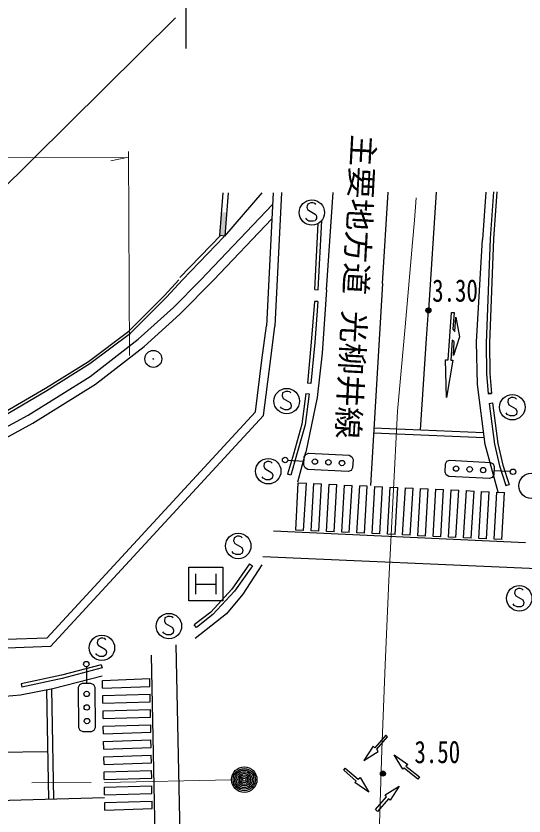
# Model space of a CAD drawing. Units: millimetres, scale not verified. Extents: x 40000 to 680000, y 20000 to 380000.
# Drawn here: x 183214 to 213182, y 286182 to 333338 of the extents above; entities that cross this region are included whole.
import ezdxf
from ezdxf.enums import TextEntityAlignment as Align

# ---------------------------------------------------------------- set-up
doc = ezdxf.new("R2010")
doc.units = ezdxf.units.MM
doc.header["$LTSCALE"] = 1000
doc.linetypes.add('CHAIN', pattern=[18.5, 12, -1.5, 3.5, -1.5])
for name, color, linetype, lineweight in [('M-BGD', 7, 'Continuous', 25), ('M-BMK', 2, 'CHAIN', 13), ('M-BMK-SRVR', 3, 'Continuous', 25), ('M-STR-HTXT', 7, 'Continuous', 13), ('M-STR-STRC', 7, 'Continuous', 25)]:
    doc.layers.add(name, color=color, linetype=linetype, lineweight=lineweight)
doc.layers.add('M-BMK-HTXT', color=7, linetype='Continuous')
doc.styles.add('ＭＳ ゴシック', font='')
doc.styles.get('ＭＳ ゴシック').set_extended_font_data('MS Gothic')

msp = doc.modelspace()

# ---------------------------------------------------------------- hatches: boundary and pattern name
at = {"layer": 'M-BGD'}
msp.add_hatch(color=256, dxfattribs=at).paths.add_polyline_path([(195233, 320394), (195345, 321774), (195644, 321750), (195532, 320370)])

# ---------------------------------------------------------------- linework, layer by layer
for p, q in [((195233, 320394), (195437, 322915)), ((195532, 320369), (197736, 322922)), ((195738, 322916), (195532, 320369)), ((198382, 322924), (197991, 315080)), ((198882, 322926), (198490, 315056)), ((201534, 317196), (201933, 322935)), ((204835, 317576), (205166, 322945)), ((207993, 322954), (207548, 316007)), ((210929, 322963), (210739, 320169)), ((211380, 322964), (211191, 320215)), ((211581, 322965), (211390, 320201)), ((194103, 317766), (198347, 322221)), ((194868, 317758), (198305, 321383)), ((201043, 317200), (201257, 321285)), ((200843, 317210), (201047, 321103)), ((195292, 320417), (192888, 317916)), ((195486, 320331), (193032, 317777)), ((195532, 320369), (195233, 320394)), ((211191, 320215), (210953, 314060)), ((211390, 320201), (211153, 314051)), ((210373, 314124), (210739, 320169)), ((191981, 316869), (192829, 317779)), ((192089, 316765), (193032, 317777)), ((192509, 316152), (194103, 317766)), ((192889, 315753), (194868, 317758)), ((204835, 317576), (204127, 305656)), ((200843, 317210), (201043, 317200)), ((201534, 317196), (201274, 313462)), ((189871, 314760), (191981, 316869)), ((189970, 314646), (192089, 316765)), ((200823, 316519), (200636, 314104)), ((201023, 316503), (200823, 316519)), ((201023, 316503), (200836, 314087)), ((190421, 314286), (192509, 316152)), ((207432, 314332), (207545, 315987)), ((190773, 313863), (192889, 315753)), ((208705, 313064), (208909, 315862)), ((208909, 315862), (209056, 315853)), ((209056, 315853), (208981, 314871)), ((209108, 314742), (209170, 315589)), ((209170, 315589), (209384, 314434)), ((197724, 313046), (197991, 315080)), ((198221, 312991), (198490, 315056)), ((187489, 312978), (189871, 314760)), ((187574, 312854), (189970, 314646)), ((208981, 314871), (209108, 314742)), ((187587, 312090), (190421, 314286)), ((200636, 314104), (200415, 311689)), ((200836, 314087), (200614, 311670)), ((207079, 308946), (207438, 314332)), ((208940, 314232), (208860, 313052)), ((209062, 314130), (208940, 314232)), ((209384, 314434), (209015, 313320)), ((209015, 313320), (209062, 314130)), ((210437, 311626), (210373, 314124)), ((210953, 314060), (210969, 312258)), ((211153, 314062), (211169, 312267)), ((187901, 311638), (190773, 313863)), ((201274, 313462), (200971, 310857)), ((184949, 311398), (187489, 312978)), ((185027, 311270), (187574, 312854)), ((197335, 310004), (197724, 313046)), ((197811, 309784), (198221, 312991)), ((208619, 310855), (208557, 313071)), ((208557, 313071), (208705, 313064)), ((208993, 313043), (208619, 310855)), ((208860, 313052), (208993, 313043)), ((210969, 312258), (211065, 311062)), ((211169, 312267), (211264, 311078)), ((183929, 309811), (187587, 312090)), ((182058, 309710), (184949, 311398)), ((182134, 309580), (185027, 311270)), ((184206, 309336), (187901, 311638)), ((200614, 311670), (200415, 311689)), ((210897, 308076), (210437, 311626)), ((198944, 311119), (198914, 310939)), ((198914, 310939), (198974, 310789)), ((199124, 311209), (198944, 311119)), ((198974, 310789), (199394, 310549)), ((199244, 311209), (199124, 311209)), ((199364, 311179), (199244, 311209)), ((199424, 311119), (199364, 311179)), ((200309, 311095), (200071, 309281)), ((200507, 311069), (200268, 309241)), ((200309, 311095), (200507, 311069)), ((200971, 310857), (200309, 307626)), ((211256, 311093), (211056, 311086)), ((211256, 311093), (211056, 311086)), ((211065, 311062), (211264, 311078)), ((212431, 310847), (212251, 310757)), ((212551, 310847), (212431, 310847)), ((212671, 310817), (212551, 310847)), ((212731, 310757), (212671, 310817)), ((198884, 310219), (198824, 310309)), ((199394, 310549), (199454, 310399)), ((199454, 310399), (199424, 310219)), ((211129, 310505), (211328, 310530)), ((211129, 310505), (211328, 310530)), ((211129, 310505), (211440, 308103)), ((211328, 310530), (211637, 308138)), ((212251, 310757), (212221, 310577)), ((212221, 310577), (212281, 310427)), ((212281, 310427), (212701, 310187)), ((197335, 310006), (185030, 296665)), ((199064, 310129), (198884, 310219)), ((199274, 310129), (199064, 310129)), ((199424, 310219), (199274, 310129)), ((212191, 309857), (212131, 309947)), ((212371, 309767), (212191, 309857)), ((212731, 309857), (212581, 309767)), ((212701, 310187), (212761, 310037)), ((212761, 310037), (212731, 309857)), ((181561, 308521), (183929, 309811)), ((197811, 309784), (185256, 296173)), ((212581, 309767), (212371, 309767)), ((181807, 308028), (184206, 309336)), ((200071, 309281), (199578, 307503)), ((200268, 309241), (199770, 307448)), ((204329, 309063), (210793, 308788)), ((204312, 308763), (210832, 308486)), ((211651, 305279), (210897, 308076)), ((211440, 308103), (211736, 306814)), ((211637, 308138), (211929, 306867)), ((199578, 307503), (199230, 306338)), ((199838, 305876), (200309, 307626)), ((200221, 307345), (200310, 307500)), ((200310, 307500), (200474, 307571)), ((200474, 307571), (202870, 307444)), ((197855, 306986), (197825, 306806)), ((198035, 307076), (197855, 306986)), ((198155, 307076), (198035, 307076)), ((198275, 307046), (198155, 307076)), ((198335, 306986), (198275, 307046)), ((199250, 307156), (200208, 307105)), ((199770, 307448), (199421, 306281)), ((200196, 306865), (200221, 307345)), ((202870, 307444), (203026, 307355)), ((203026, 307355), (203097, 307191)), ((203097, 307191), (203071, 306712)), ((208550, 306935), (208639, 307090)), ((208639, 307090), (208803, 307161)), ((208803, 307161), (211200, 307027)), ((211200, 307027), (211355, 306938)), ((197825, 306806), (197885, 306656)), ((197885, 306656), (198305, 306416)), ((200267, 306701), (200196, 306865)), ((200422, 306613), (200267, 306701)), ((202819, 306485), (200422, 306613)), ((202983, 306556), (202819, 306485)), ((203071, 306712), (202983, 306556)), ((208524, 306456), (208550, 306935)), ((211355, 306938), (211426, 306774)), ((211426, 306774), (211399, 306294)), ((212371, 306481), (211412, 306534)), ((211736, 306814), (212113, 305665)), ((211929, 306867), (212303, 305728)), ((197795, 306086), (197735, 306176)), ((197975, 305996), (197795, 306086)), ((198335, 306086), (198185, 305996)), ((198305, 306416), (198365, 306266)), ((198365, 306266), (198335, 306086)), ((199421, 306281), (199230, 306338)), ((208595, 306291), (208524, 306456)), ((208750, 306202), (208595, 306291)), ((211146, 306068), (208750, 306202)), ((211310, 306139), (211146, 306068)), ((211399, 306294), (211310, 306139)), ((198185, 305996), (197975, 305996)), ((199729, 303035), (199869, 305818)), ((199869, 305818), (200343, 305796)), ((200179, 303015), (200343, 305796)), ((200628, 302994), (200793, 305775)), ((200793, 305775), (201242, 305754)), ((201078, 302974), (201242, 305754)), ((201527, 302953), (201692, 305734)), ((201692, 305734), (202141, 305713)), ((201977, 302933), (202141, 305713)), ((202426, 302912), (202591, 305692)), ((202591, 305692), (203040, 305671)), ((202876, 302891), (203040, 305671)), ((203325, 302871), (203490, 305651)), ((203939, 305630), (203490, 305651)), ((203775, 302850), (203939, 305630)), ((204224, 302830), (204389, 305609)), ((204389, 305609), (204838, 305588)), ((204674, 302809), (204838, 305588)), ((212113, 305665), (212303, 305728)), ((212113, 305665), (212303, 305728)), ((205124, 302788), (205288, 305568)), ((205288, 305568), (205737, 305547)), ((205573, 302768), (205737, 305547)), ((206023, 302747), (206187, 305526)), ((206187, 305526), (206637, 305505)), ((206472, 302727), (206637, 305505)), ((206922, 302706), (207086, 305485)), ((207086, 305485), (207536, 305464)), ((207371, 302686), (207536, 305464)), ((207821, 302665), (207985, 305443)), ((207985, 305443), (208435, 305422)), ((208270, 302644), (208435, 305422)), ((208720, 302624), (208884, 305401)), ((208884, 305401), (209334, 305381)), ((209169, 302603), (209334, 305381)), ((209619, 302583), (209783, 305360)), ((209783, 305360), (210233, 305339)), ((210068, 302562), (210233, 305339)), ((210518, 302541), (210682, 305318)), ((210682, 305318), (211132, 305298)), ((210967, 302521), (211132, 305298)), ((211417, 302500), (211581, 305277)), ((211581, 305277), (212031, 305256)), ((211866, 302480), (212031, 305256)), ((213274, 302284), (198402, 302973)), ((200179, 303015), (199729, 303035)), ((201078, 302974), (200628, 302994)), ((201977, 302933), (201527, 302953)), ((202876, 302891), (202426, 302912)), ((203775, 302850), (203325, 302871)), ((204674, 302809), (204224, 302830)), ((205573, 302768), (205124, 302788)), ((206472, 302727), (206023, 302747)), ((196084, 302580), (196054, 302400)), ((196054, 302400), (196114, 302250)), ((196264, 302670), (196084, 302580)), ((196384, 302670), (196264, 302670)), ((196504, 302640), (196384, 302670)), ((196564, 302580), (196504, 302640)), ((207371, 302686), (206922, 302706)), ((208270, 302644), (207821, 302665)), ((209169, 302603), (208720, 302624)), ((210068, 302562), (209619, 302583)), ((210967, 302521), (210518, 302541)), ((211902, 302478), (211417, 302500)), ((196114, 302250), (196534, 302010)), ((196534, 302010), (196594, 301860)), ((196594, 301860), (196564, 301680)), ((196024, 301680), (195964, 301770)), ((196204, 301590), (196024, 301680)), ((196414, 301590), (196204, 301590)), ((196564, 301680), (196414, 301590)), ((197781, 301484), (213954, 300767)), ((193409, 298856), (193409, 300856)), ((193409, 300856), (195409, 300856)), ((195409, 300856), (195410, 298856)), ((196996, 301047), (195950, 299552)), ((196996, 301047), (195950, 299552)), ((196996, 301047), (195950, 299552)), ((197159, 300932), (196106, 299426)), ((197159, 300932), (196106, 299426)), ((197159, 300932), (196106, 299426)), ((197716, 300988), (196602, 299250)), ((196996, 301047), (197159, 300932)), ((196996, 301047), (197159, 300932)), ((196996, 301047), (197159, 300932)), ((193809, 300456), (193809, 299256)), ((195009, 300456), (195009, 299256)), ((193809, 299856), (195009, 299856)), ((195950, 299552), (194699, 298198)), ((195950, 299552), (194699, 298198)), ((195950, 299552), (194699, 298198)), ((212661, 299494), (212631, 299314)), ((212841, 299584), (212661, 299494)), ((212961, 299584), (212841, 299584)), ((213081, 299554), (212961, 299584)), ((213141, 299494), (213081, 299554)), ((196106, 299426), (194834, 298051)), ((196106, 299426), (194834, 298051)), ((196106, 299426), (194834, 298051)), ((196602, 299250), (195631, 298093)), ((212631, 299314), (212691, 299164)), ((212691, 299164), (213111, 298924)), ((195410, 298856), (193409, 298856)), ((212601, 298594), (212542, 298684)), ((212781, 298504), (212601, 298594)), ((212991, 298504), (212781, 298504)), ((213141, 298594), (212991, 298504)), ((213111, 298924), (213171, 298774)), ((213171, 298774), (213141, 298594)), ((194699, 298198), (193733, 297445)), ((194699, 298198), (193733, 297445)), ((194699, 298198), (193733, 297445)), ((195631, 298093), (193776, 296642)), ((194834, 298051), (193856, 297287)), ((194834, 298051), (193856, 297287)), ((194834, 298051), (193856, 297287)), ((191997, 297856), (191967, 297676)), ((191967, 297676), (192027, 297526)), ((192177, 297946), (191997, 297856)), ((192297, 297946), (192177, 297946)), ((192417, 297916), (192297, 297946)), ((192477, 297856), (192417, 297916)), ((192027, 297526), (192447, 297286)), ((192447, 297286), (192507, 297136)), ((192507, 297136), (192478, 296956)), ((193856, 297287), (193733, 297445)), ((193856, 297287), (193733, 297445)), ((193856, 297287), (193733, 297445)), ((193856, 297287), (193733, 297445)), ((193856, 297287), (193733, 297445)), ((185030, 296665), (182662, 296582)), ((188221, 296664), (188041, 296574)), ((188341, 296665), (188221, 296664)), ((188461, 296635), (188341, 296665)), ((188521, 296575), (188461, 296635)), ((191938, 296956), (191877, 297046)), ((192117, 296866), (191938, 296956)), ((192327, 296866), (192117, 296866)), ((192478, 296956), (192327, 296866)), ((185256, 296173), (182679, 296082)), ((188041, 296574), (188011, 296394)), ((188011, 296394), (188071, 296245)), ((188071, 296245), (188491, 296005)), ((193023, 279529), (192660, 296266)), ((187981, 295674), (187921, 295764)), ((188161, 295585), (187981, 295674)), ((188521, 295675), (188371, 295585)), ((188491, 296005), (188551, 295855)), ((188551, 295855), (188521, 295675)), ((188371, 295585), (188161, 295585)), ((191193, 295653), (191487, 280451)), ((188241, 295100), (185897, 294479)), ((188241, 295100), (185897, 294479)), ((188241, 295100), (185897, 294479)), ((188292, 294906), (185943, 294284)), ((188292, 294906), (185943, 294284)), ((188292, 294906), (185943, 294284)), ((187364, 294977), (187376, 294017)), ((188241, 295100), (188292, 294906)), ((188241, 295100), (188292, 294906)), ((188241, 295100), (188292, 294906)), ((185897, 294479), (183515, 293979)), ((185897, 294479), (183515, 293979)), ((185897, 294479), (183515, 293979)), ((185943, 294284), (183556, 293784)), ((185943, 294284), (183556, 293784)), ((185943, 294284), (183556, 293784)), ((188307, 294421), (185378, 293687)), ((188316, 294172), (191110, 294286)), ((191119, 293813), (191110, 294286)), ((183515, 293979), (183556, 293784)), ((183515, 293979), (183556, 293784)), ((183515, 293979), (183556, 293784)), ((186899, 293772), (186977, 293933)), ((186977, 293933), (187136, 294015)), ((187136, 294015), (187616, 294020)), ((187616, 294020), (187777, 293942)), ((187777, 293942), (187859, 293783)), ((187859, 293783), (187887, 291383)), ((188324, 293725), (188316, 294172)), ((188324, 293725), (191119, 293813)), ((185378, 293687), (183484, 293307)), ((185156, 287161), (185029, 293617)), ((185456, 287169), (185328, 293676)), ((186927, 291372), (186899, 293772)), ((188333, 293276), (191127, 293363)), ((191135, 292914), (191127, 293363)), ((183484, 293307), (180655, 293077)), ((188341, 292826), (188333, 293276)), ((188341, 292826), (191135, 292914)), ((188349, 292376), (191144, 292464)), ((188357, 291926), (188349, 292376)), ((191152, 292014), (191144, 292464)), ((188357, 291926), (191152, 292014)), ((188365, 291476), (191160, 291564)), ((188374, 291026), (188365, 291476)), ((191169, 291114), (191160, 291564)), ((187009, 291213), (186927, 291372)), ((187170, 291135), (187009, 291213)), ((187650, 291141), (187170, 291135)), ((187809, 291222), (187650, 291141)), ((187887, 291383), (187809, 291222)), ((188374, 291026), (191169, 291114)), ((188382, 290576), (191177, 290664)), ((188390, 290126), (188382, 290576)), ((191185, 290214), (191177, 290664)), ((205025, 290952), (204376, 290208)), ((204506, 290127), (205123, 290848)), ((205123, 290848), (205025, 290952)), ((188390, 290126), (191185, 290214)), ((204278, 290292), (203736, 289462)), ((204376, 290208), (204278, 290292)), ((204577, 289978), (204506, 290127)), ((185101, 289970), (177844, 289841)), ((188398, 289676), (191193, 289764)), ((188406, 289226), (188398, 289676)), ((191202, 289314), (191193, 289764)), ((203736, 289462), (204577, 289978)), ((206032, 288937), (205517, 289787)), ((205517, 289787), (206325, 289222)), ((188406, 289226), (191202, 289314)), ((206325, 289222), (206207, 289111)), ((206207, 289111), (207013, 288484)), ((188415, 288776), (191210, 288864)), ((188423, 288326), (188415, 288776)), ((191218, 288414), (191210, 288864)), ((202558, 288888), (202640, 288995)), ((203288, 288237), (202558, 288888)), ((202640, 288995), (203409, 288347)), ((206106, 289002), (206032, 288937)), ((206927, 288361), (206106, 289002)), ((188423, 288326), (191218, 288414)), ((203204, 288154), (203288, 288237)), ((204025, 287584), (203204, 288154)), ((203409, 288347), (203522, 288451)), ((203522, 288451), (204025, 287584)), ((207013, 288484), (206927, 288361)), ((188431, 287876), (191227, 287964)), ((188439, 287427), (188431, 287876)), ((191235, 287514), (191227, 287964)), ((204985, 287423), (205825, 287939)), ((205825, 287939), (205281, 287112)), ((188438, 287250), (177559, 286955)), ((188439, 287427), (191235, 287514)), ((204422, 286557), (205076, 287313)), ((205181, 287200), (204541, 286453)), ((205076, 287313), (204985, 287423)), ((205281, 287112), (205181, 287200)), ((188447, 286977), (191243, 287064)), ((188456, 286527), (188447, 286977)), ((191252, 286615), (191243, 287064)), ((188456, 286527), (191252, 286615)), ((204541, 286453), (204422, 286557))]:
    msp.add_line(p, q, dxfattribs=at)
msp.add_lwpolyline([(200903, 322233), (200862, 322278), (200806, 322305), (200728, 322320), (200611, 322321), (200514, 322295), (200431, 322239), (200382, 322157), (200378, 322070), (200381, 322014), (200411, 321939), (200463, 321897), (200871, 321659), (200916, 321592), (200945, 321498), (200938, 321408), (200911, 321337), (200858, 321270), (200742, 321236), (200569, 321237), (200494, 321249), (200423, 321283), (200363, 321339), (200311, 321426)], dxfattribs=at)
for centre, radius in [((200669, 321750), 746), ((207545, 315987), 150), ((207545, 315987), 131), ((207545, 315987), 112), ((207545, 315987), 93.8), ((207545, 315987), 75), ((207545, 315987), 56.3), ((207545, 315986), 37.5), ((207545, 315987), 18.8), ((191316, 313122), 500), ((191316, 313122), 20), ((199184, 310639), 750), ((212491, 310277), 750), ((198095, 306506), 750), ((199090, 307165), 160), ((200848, 307071), 160), ((201646, 307028), 160), ((202445, 306986), 160), ((209176, 306659), 160), ((209975, 306615), 160), ((210773, 306570), 160), ((212531, 306472), 160), ((213627, 305645), 750), ((196324, 302100), 750), ((212902, 299014), 750), ((192237, 297376), 750), ((188281, 296095), 750), ((187362, 295137), 160), ((187383, 293378), 160), ((187393, 292578), 160), ((187402, 291778), 160), ((204862, 288681), 150), ((204862, 288681), 131), ((204862, 288681), 112), ((204862, 288681), 93.8), ((204862, 288681), 75), ((204862, 288681), 56.3), ((204862, 288680), 37.5), ((204862, 288681), 18.8)]:
    msp.add_circle(centre, radius, dxfattribs=at)
at = {"layer": 'M-BMK'}
for p, q in [((170645, 288051), (188429, 288156)), ((188429, 288156), (195929, 288311))]:
    msp.add_line(p, q, dxfattribs=at)
for points in [[(205723, 310045), (206164, 315013), (206601, 319992), (206715, 321297), (206830, 322612)], [(205723, 310045), (205464, 305062), (205216, 300068), (204990, 295083), (204795, 290088), (204642, 285102), (204524, 280105), (204473, 277686), (204425, 275267)]]:
    msp.add_lwpolyline(points, dxfattribs=at)
at = {"layer": 'M-BMK-SRVR'}
for centre, radius in [((196679, 288326), 750), ((196679, 288326), 656), ((196679, 288326), 562), ((196679, 288326), 469), ((196679, 288326), 375), ((196679, 288326), 281), ((196679, 288322), 188), ((196679, 288326), 93.8)]:
    msp.add_circle(centre, radius, dxfattribs=at)
at = {"layer": 'M-STR-HTXT'}
for p, q in [((79085, 324717), (189762, 325003)), ((189851, 325023), (188807, 324793)), ((189908, 313333), (189850, 325352))]:
    msp.add_line(p, q, dxfattribs=at)
at = {"layer": 'M-STR-STRC'}
for p, q in [((193258, 331425), (193206, 347418)), ((158292, 299294), (192629, 333239))]:
    msp.add_line(p, q, dxfattribs=at)

# ---------------------------------------------------------------- texts
at = {"layer": 'M-BGD', "style": 'ＭＳ ゴシック', "width": 0.75}
for s, p in [('3.30', (207770, 316097)), ('3.50', (206723, 288898))]:
    msp.add_text(s, height=1320, rotation=0.175, dxfattribs=at).set_placement(p, align=Align.BOTTOM_LEFT)
at = {"layer": 'M-BMK-HTXT', "style": 'ＭＳ ゴシック', "width": 1.05}
msp.add_text('主要地方道 光柳井線', height=1320, rotation=266.975, dxfattribs=at).set_placement((202678, 326400), align=Align.BOTTOM_LEFT)

doc.saveas('drawing.dxf')
